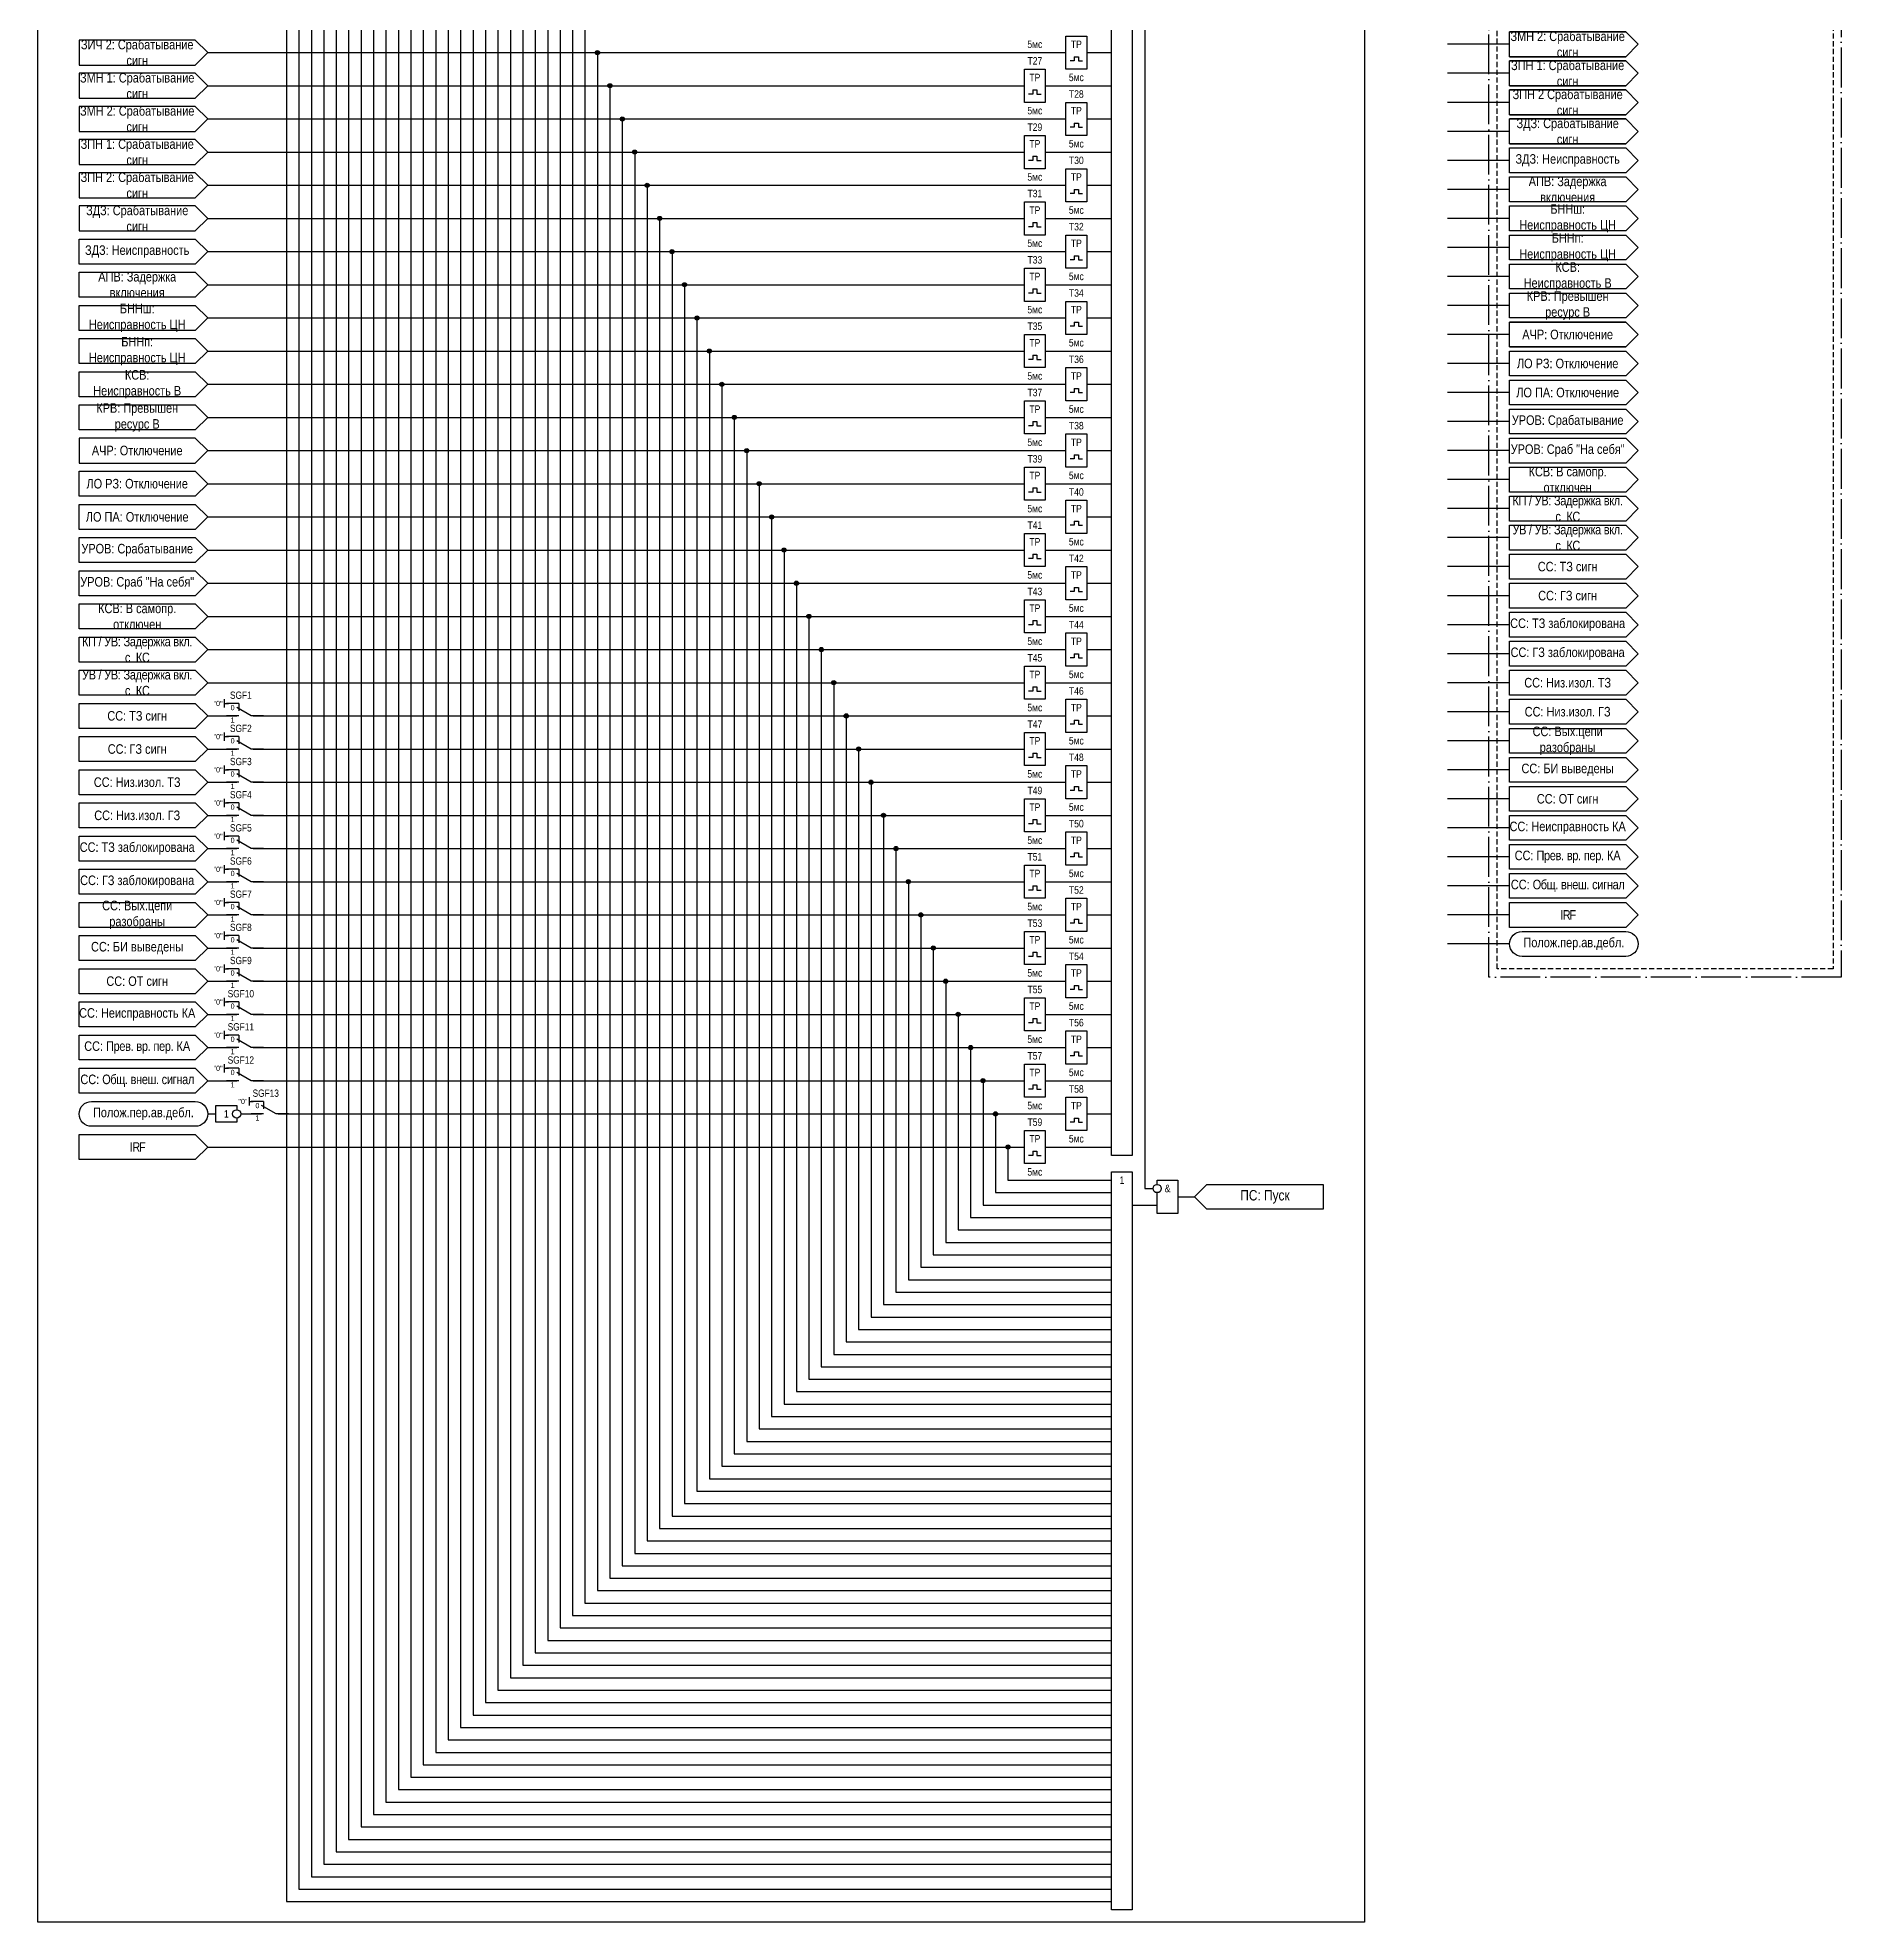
# Model space of a CAD drawing. Header units: millimetres. Extents: x 0 to 445, y 0 to 682.
# Drawn here: x 0 to 435, y 0 to 454.6 of the extents above; entities that cross this region are included whole.
import ezdxf
from ezdxf.enums import TextEntityAlignment as Align

# ---------------------------------------------------------------- set-up
doc = ezdxf.new("R2010")
doc.units = ezdxf.units.MM
doc.linetypes.add('ACAD_ISO04W100', pattern=[30, 24, -3, 0, -3])
doc.linetypes.add('штриховая2', pattern=[0.375, 0.25, -0.125])
doc.layers.add('TEXT', color=7, linetype='Continuous', lineweight=25)
doc.layers.add('Основная', color=7, linetype='Continuous')
doc.styles.add('2.5_Gost_RD', font='ARIALN.TTF', dxfattribs={"height": 2.5})
doc.styles.add('Вывод', font='ARIALN.TTF', dxfattribs={"height": 2.5})
doc.styles.add('Компонент', font='ARIALN.TTF', dxfattribs={"height": 3.5})

# ---------------------------------------------------------------- blocks, each defined once
blk = doc.blocks.new('Точка')
at = {"ltscale": 100}
h = blk.add_hatch(color=256, dxfattribs=at)
h.dxf.hatch_style = 1
edge = h.paths.add_edge_path()
edge.add_arc((0, 0), 0.5, 0, 360)
blk.add_circle((0, 0), 0.5, dxfattribs=at)
blk = doc.blocks.new('*U78')
at = {"layer": 'Основная', "color": 0}
blk.add_line((0, 0), (7, 4), dxfattribs=at)
at = {"layer": 'Основная', "ltscale": 0.35}
blk.add_line((6, 6), (6, 2.5), dxfattribs=at)
blk = doc.blocks.new('*U88')
at = {"layer": 'Основная', "color": 0}
for p, q in [((-3, 6), (-9, 6)), ((-3, 0), (-9, 0)), ((9, 0), (3, 0))]:
    blk.add_line(p, q, dxfattribs=at)
at = {"layer": 'Основная', "ltscale": 0.25, "xscale": -1}
blk.add_blockref('*U78', (3, 0), dxfattribs=at)
at = {"layer": 'Основная'}
for tag, height, style, p in [('ОУ', 3.5, 'Компонент', (-2, 10)), ('В1', 2.5, 'Вывод', (-13, 6)), ('В2', 2.5, 'Вывод', (-6, 4)), ('В3', 2.5, 'Вывод', (-6, -2))]:
    blk.add_attdef(tag, text='', height=height, dxfattribs=dict(at, style=style)).set_placement(p, align=Align.MIDDLE_CENTER)

msp = doc.modelspace()

# ---------------------------------------------------------------- linework, layer by layer
at = {"ltscale": 100}
for p, q in [((355, 453), (340, 453)), ((250, 449), (249, 449)), ((251, 449), (252, 449)), ((355, 446), (340, 446)), ((240, 441), (239, 441)), ((241, 441), (242, 441)), ((355, 439), (340, 439)), ((250, 433), (249, 433)), ((251, 433), (252, 433)), ((355, 432), (340, 432)), ((240, 425), (239, 425)), ((241, 425), (242, 425)), ((355, 425), (340, 425)), ((250, 417), (249, 417)), ((251, 417), (252, 417)), ((355, 418), (340, 418)), ((355, 411), (340, 411)), ((240, 409), (239, 409)), ((241, 409), (242, 409)), ((250, 401), (249, 401)), ((251, 401), (252, 401)), ((355, 404), (340, 404)), ((355, 397), (340, 397)), ((240, 393), (239, 393)), ((241, 393), (242, 393)), ((355, 390), (340, 390)), ((250, 385), (249, 385)), ((251, 385), (252, 385)), ((355, 383), (340, 383)), ((240, 377), (239, 377)), ((241, 377), (242, 377)), ((355, 376), (340, 376)), ((250, 369), (249, 369)), ((251, 369), (252, 369)), ((355, 369), (340, 369)), ((240, 361), (239, 361)), ((241, 361), (242, 361)), ((355, 362), (340, 362)), ((355, 355), (340, 355)), ((250, 353), (249, 353)), ((251, 353), (252, 353)), ((355, 348), (340, 348)), ((240, 345), (239, 345)), ((241, 345), (242, 345)), ((355, 341), (340, 341)), ((250, 337), (249, 337)), ((251, 337), (252, 337)), ((355, 334), (340, 334)), ((240, 329), (239, 329)), ((241, 329), (242, 329)), ((355, 327), (340, 327)), ((250, 321), (249, 321)), ((251, 321), (252, 321)), ((355, 320), (340, 320)), ((240, 313), (239, 313)), ((241, 313), (242, 313)), ((355, 313), (340, 313)), ((250, 305), (249, 305)), ((251, 305), (252, 305)), ((355, 306), (340, 306)), ((240, 297), (239, 297)), ((241, 297), (242, 297)), ((355, 299), (340, 299)), ((45, 295), (45, 293)), ((45, 294), (46, 294)), ((355, 292), (340, 292)), ((45, 287), (45, 285)), ((250, 289), (249, 289)), ((251, 289), (252, 289)), ((45, 286), (46, 286)), ((355, 285), (340, 285)), ((45, 279), (45, 277)), ((45, 278), (46, 278)), ((240, 281), (239, 281)), ((241, 281), (242, 281)), ((355, 278), (340, 278)), ((250, 273), (249, 273)), ((251, 273), (252, 273)), ((45, 271), (45, 269)), ((45, 270), (46, 270)), ((355, 271), (340, 271)), ((240, 265), (239, 265)), ((241, 265), (242, 265)), ((355, 264), (340, 264)), ((45, 263), (45, 261)), ((45, 262), (46, 262)), ((45, 255), (45, 253)), ((250, 257), (249, 257)), ((251, 257), (252, 257)), ((355, 257), (340, 257)), ((45, 254), (46, 254)), ((45, 247), (45, 245)), ((45, 246), (46, 246)), ((240, 249), (239, 249)), ((241, 249), (242, 249)), ((355, 250), (340, 250)), ((250, 241), (249, 241)), ((251, 241), (252, 241)), ((355, 243), (340, 243)), ((45, 239), (45, 237)), ((45, 238), (46, 238)), ((240, 233), (239, 233)), ((241, 233), (242, 233)), ((355, 236), (340, 236)), ((45, 231), (45, 229)), ((45, 230), (46, 230)), ((45, 223), (45, 221)), ((250, 225), (249, 225)), ((251, 225), (252, 225)), ((45, 222), (46, 222)), ((45, 215), (45, 213)), ((45, 214), (46, 214)), ((240, 217), (239, 217)), ((241, 217), (242, 217)), ((45, 207), (45, 205)), ((250, 209), (249, 209)), ((251, 209), (252, 209)), ((240, 201), (239, 201)), ((241, 201), (242, 201)), ((51, 199), (51, 197)), ((51, 198), (52, 198)), ((250, 193), (249, 193)), ((251, 193), (252, 193)), ((240, 185), (239, 185)), ((241, 185), (242, 185))]:
    msp.add_line(p, q, dxfattribs=at)
at = {"color": 3, "ltscale": 100}
msp.add_line((45, 206), (46, 206), dxfattribs=at)
msp.add_lwpolyline([(0, 670), (320, 670), (320, 0), (0, 0)], close=True, dxfattribs=at)
at = {"color": 251, "linetype": 'ACAD_ISO04W100', "lineweight": 30, "ltscale": 0.4, "true_color": 0x58595b}
msp.add_lwpolyline([(350, 670), (435, 670), (435, 228), (350, 228)], close=True, dxfattribs=at)
at = {"linetype": 'штриховая2', "ltscale": 5}
msp.add_lwpolyline([(352, 660), (433, 660), (433, 230), (352, 230)], close=True, dxfattribs=at)
at = {"ltscale": 100}
for points in [[(41, 659), (267, 659), (267, 177), (269, 177)], [(41, 651), (60, 651), (60, 5), (259, 5)], [(41, 643), (63, 643), (63, 8), (259, 8)], [(41, 635), (66, 635), (66, 11), (259, 11)], [(41, 627), (69, 627), (69, 14), (259, 14)], [(41, 619), (72, 619), (72, 17), (259, 17)], [(41, 611), (75, 611), (75, 20), (259, 20)], [(41, 603), (78, 603), (78, 23), (259, 23)], [(41, 595), (81, 595), (81, 26), (259, 26)], [(41, 587), (84, 587), (84, 29), (259, 29)], [(41, 579), (87, 579), (87, 32), (259, 32)], [(41, 571), (90, 571), (90, 35), (259, 35)], [(41, 563), (93, 563), (93, 38), (259, 38)], [(41, 555), (96, 555), (96, 41), (259, 41)], [(41, 547), (99, 547), (99, 44), (259, 44)], [(41, 539), (102, 539), (102, 47), (259, 47)], [(41, 531), (105, 531), (105, 50), (259, 50)], [(41, 523), (108, 523), (108, 53), (259, 53)], [(41, 515), (111, 515), (111, 56), (259, 56)], [(41, 507), (114, 507), (114, 59), (259, 59)], [(41, 499), (117, 499), (117, 62), (259, 62)], [(41, 491), (120, 491), (120, 65), (259, 65)], [(41, 483), (123, 483), (123, 68), (259, 68)], [(41, 475), (126, 475), (126, 71), (259, 71)], [(41, 467), (129, 467), (129, 74), (259, 74)], [(41, 459), (132, 459), (132, 77), (259, 77)], [(41, 451), (38, 454), (10, 454), (10, 448), (38, 448), (41, 451)], [(41, 451), (135, 451), (135, 80), (259, 80)], [(41, 451), (248, 451)], [(253, 451), (259, 451)], [(41, 443), (38, 446), (10, 446), (10, 440), (38, 440), (41, 443)], [(250, 450), (250, 449)], [(250, 450), (251, 450)], [(251, 450), (251, 449)], [(41, 443), (138, 443), (138, 83), (259, 83)], [(41, 443), (238, 443)], [(240, 442), (240, 441)], [(240, 442), (241, 442)], [(241, 442), (241, 441)], [(243, 443), (259, 443)], [(41, 435), (38, 438), (10, 438), (10, 432), (38, 432), (41, 435)], [(41, 435), (141, 435), (141, 86), (259, 86)], [(41, 435), (248, 435)], [(250, 434), (250, 433)], [(250, 434), (251, 434)], [(251, 434), (251, 433)], [(253, 435), (259, 435)], [(41, 427), (38, 430), (10, 430), (10, 424), (38, 424), (41, 427)], [(355, 428), (383, 428), (386, 425), (383, 422), (355, 422), (355, 428)], [(41, 427), (144, 427), (144, 89), (259, 89)], [(41, 427), (238, 427)], [(240, 426), (240, 425)], [(240, 426), (241, 426)], [(241, 426), (241, 425)], [(243, 427), (259, 427)], [(41, 419), (38, 422), (10, 422), (10, 416), (38, 416), (41, 419)], [(41, 419), (147, 419), (147, 92), (259, 92)], [(41, 419), (248, 419)], [(253, 419), (259, 419)], [(355, 421), (383, 421), (386, 418), (383, 415), (355, 415), (355, 421)], [(41, 411), (38, 414), (10, 414), (10, 408), (38, 408), (41, 411)], [(250, 418), (250, 417)], [(250, 418), (251, 418)], [(251, 418), (251, 417)], [(355, 414), (383, 414), (386, 411), (383, 408), (355, 408), (355, 414)], [(41, 411), (150, 411), (150, 95), (259, 95)], [(41, 411), (238, 411)], [(240, 410), (240, 409)], [(240, 410), (241, 410)], [(241, 410), (241, 409)], [(243, 411), (259, 411)], [(10, 406), (38, 406), (41, 403), (38, 400), (10, 400), (10, 406)], [(355, 407), (383, 407), (386, 404), (383, 401), (355, 401), (355, 407)], [(41, 403), (153, 403), (153, 98), (259, 98)], [(41, 403), (248, 403)], [(250, 402), (250, 401)], [(250, 402), (251, 402)], [(251, 402), (251, 401)], [(253, 403), (259, 403)], [(10, 398), (38, 398), (41, 395), (38, 392), (10, 392), (10, 398)], [(355, 400), (383, 400), (386, 397), (383, 394), (355, 394), (355, 400)], [(41, 395), (156, 395), (156, 101), (259, 101)], [(41, 395), (238, 395)], [(240, 394), (240, 393)], [(240, 394), (241, 394)], [(241, 394), (241, 393)], [(243, 395), (259, 395)], [(355, 393), (383, 393), (386, 390), (383, 387), (355, 387), (355, 393)], [(10, 390), (38, 390), (41, 387), (38, 384), (10, 384), (10, 390)], [(41, 387), (159, 387), (159, 104), (259, 104)], [(41, 387), (248, 387)], [(253, 387), (259, 387)], [(10, 382), (38, 382), (41, 379), (38, 376), (10, 376), (10, 382)], [(250, 386), (250, 385)], [(250, 386), (251, 386)], [(251, 386), (251, 385)], [(41, 379), (162, 379), (162, 107), (259, 107)], [(41, 379), (238, 379)], [(240, 378), (240, 377)], [(240, 378), (241, 378)], [(241, 378), (241, 377)], [(243, 379), (259, 379)], [(355, 379), (383, 379), (386, 376), (383, 373), (355, 373), (355, 379)], [(10, 374), (38, 374), (41, 371), (38, 368), (10, 368), (10, 374)], [(41, 371), (165, 371), (165, 110), (259, 110)], [(41, 371), (248, 371)], [(250, 370), (250, 369)], [(250, 370), (251, 370)], [(251, 370), (251, 369)], [(253, 371), (259, 371)], [(355, 372), (383, 372), (386, 369), (383, 366), (355, 366), (355, 372)], [(10, 366), (38, 366), (41, 363), (38, 360), (10, 360), (10, 366)], [(355, 365), (383, 365), (386, 362), (383, 359), (355, 359), (355, 365)], [(41, 363), (238, 363)], [(41, 363), (168, 363), (168, 113), (259, 113)], [(240, 362), (240, 361)], [(240, 362), (241, 362)], [(241, 362), (241, 361)], [(243, 363), (259, 363)], [(41, 355), (38, 358), (10, 358), (10, 352), (38, 352), (41, 355)], [(41, 355), (171, 355), (171, 116), (259, 116)], [(41, 355), (248, 355)], [(253, 355), (259, 355)], [(355, 358), (383, 358), (386, 355), (383, 352), (355, 352), (355, 358)], [(250, 354), (250, 353)], [(250, 354), (251, 354)], [(251, 354), (251, 353)], [(355, 351), (383, 351), (386, 348), (383, 345), (355, 345), (355, 351)], [(10, 350), (38, 350), (41, 347), (38, 344), (10, 344), (10, 350)], [(41, 347), (174, 347), (174, 119), (259, 119)], [(41, 347), (238, 347)], [(240, 346), (240, 345)], [(240, 346), (241, 346)], [(241, 346), (241, 345)], [(243, 347), (259, 347)], [(10, 342), (38, 342), (41, 339), (38, 336), (10, 336), (10, 342)], [(355, 344), (383, 344), (386, 341), (383, 338), (355, 338), (355, 344)], [(41, 339), (248, 339)], [(41, 339), (177, 339), (177, 122), (259, 122)], [(250, 338), (250, 337)], [(250, 338), (251, 338)], [(251, 338), (251, 337)], [(253, 339), (259, 339)], [(355, 337), (383, 337), (386, 334), (383, 331), (355, 331), (355, 337)], [(10, 334), (38, 334), (41, 331), (38, 328), (10, 328), (10, 334)], [(41, 331), (238, 331)], [(41, 331), (180, 331), (180, 125), (259, 125)], [(240, 330), (240, 329)], [(240, 330), (241, 330)], [(241, 330), (241, 329)], [(243, 331), (259, 331)], [(355, 330), (383, 330), (386, 327), (383, 324), (355, 324), (355, 330)], [(10, 326), (38, 326), (41, 323), (38, 320), (10, 320), (10, 326)], [(41, 323), (248, 323)], [(41, 323), (183, 323), (183, 128), (259, 128)], [(253, 323), (259, 323)], [(355, 323), (383, 323), (386, 320), (383, 317), (355, 317), (355, 323)], [(250, 322), (250, 321)], [(250, 322), (251, 322)], [(251, 322), (251, 321)], [(10, 318), (38, 318), (41, 315), (38, 312), (10, 312), (10, 318)], [(41, 315), (238, 315)], [(41, 315), (186, 315), (186, 131), (259, 131)], [(240, 314), (240, 313)], [(240, 314), (241, 314)], [(241, 314), (241, 313)], [(243, 315), (259, 315)], [(355, 316), (383, 316), (386, 313), (383, 310), (355, 310), (355, 316)], [(10, 310), (38, 310), (41, 307), (38, 304), (10, 304), (10, 310)], [(41, 307), (189, 307), (189, 134), (259, 134)], [(41, 307), (248, 307)], [(250, 306), (251, 306)], [(250, 306), (250, 305)], [(251, 306), (251, 305)], [(253, 307), (259, 307)], [(355, 309), (383, 309), (386, 306), (383, 303), (355, 303), (355, 309)], [(10, 302), (38, 302), (41, 299), (38, 296), (10, 296), (10, 302)], [(355, 302), (383, 302), (386, 299), (383, 296), (355, 296), (355, 302)], [(41, 299), (238, 299)], [(41, 299), (192, 299), (192, 137), (259, 137)], [(240, 298), (240, 297)], [(240, 298), (241, 298)], [(241, 298), (241, 297)], [(243, 299), (259, 299)], [(10, 294), (38, 294), (41, 291), (38, 288), (10, 288), (10, 294)], [(41, 291), (48, 291)], [(52, 291), (195, 291), (195, 140), (259, 140)], [(52, 291), (248, 291)], [(253, 291), (259, 291)], [(355, 295), (383, 295), (386, 292), (383, 289), (355, 289), (355, 295)], [(250, 290), (251, 290)], [(250, 290), (250, 289)], [(251, 290), (251, 289)], [(355, 288), (383, 288), (386, 285), (383, 282), (355, 282), (355, 288)], [(10, 286), (38, 286), (41, 283), (38, 280), (10, 280), (10, 286)], [(41, 283), (48, 283)], [(52, 283), (238, 283)], [(52, 283), (198, 283), (198, 143), (259, 143)], [(240, 282), (240, 281)], [(240, 282), (241, 282)], [(241, 282), (241, 281)], [(243, 283), (259, 283)], [(10, 278), (38, 278), (41, 275), (38, 272), (10, 272), (10, 278)], [(355, 281), (383, 281), (386, 278), (383, 275), (355, 275), (355, 281)], [(41, 275), (48, 275)], [(52, 275), (248, 275)], [(52, 275), (201, 275), (201, 146), (259, 146)], [(250, 274), (251, 274)], [(250, 274), (250, 273)], [(251, 274), (251, 273)], [(253, 275), (259, 275)], [(355, 274), (383, 274), (386, 271), (383, 268), (355, 268), (355, 274)], [(10, 270), (38, 270), (41, 267), (38, 264), (10, 264), (10, 270)], [(41, 267), (48, 267)], [(52, 267), (204, 267), (204, 149), (259, 149)], [(52, 267), (238, 267)], [(240, 266), (240, 265)], [(240, 266), (241, 266)], [(241, 266), (241, 265)], [(243, 267), (259, 267)], [(355, 267), (383, 267), (386, 264), (383, 261), (355, 261), (355, 267)], [(10, 262), (38, 262), (41, 259), (38, 256), (10, 256), (10, 262)], [(355, 260), (383, 260), (386, 257), (383, 254), (355, 254), (355, 260)], [(41, 259), (48, 259)], [(52, 259), (248, 259)], [(58, 259), (207, 259), (207, 152), (259, 152)], [(250, 258), (251, 258)], [(250, 258), (250, 257)], [(251, 258), (251, 257)], [(253, 259), (259, 259)], [(10, 254), (38, 254), (41, 251), (38, 248), (10, 248), (10, 254)], [(41, 251), (48, 251)], [(52, 251), (238, 251)], [(52, 251), (210, 251), (210, 155), (259, 155)], [(243, 251), (259, 251)], [(355, 253), (383, 253), (386, 250), (383, 247), (355, 247), (355, 253)], [(10, 246), (38, 246), (41, 243), (38, 240), (10, 240), (10, 246)], [(240, 250), (240, 249)], [(240, 250), (241, 250)], [(241, 250), (241, 249)], [(355, 246), (383, 246), (386, 243), (383, 240), (355, 240), (355, 246)], [(41, 243), (48, 243)], [(52, 243), (248, 243)], [(52, 243), (213, 243), (213, 158), (259, 158)], [(250, 242), (250, 241)], [(250, 242), (251, 242)], [(251, 242), (251, 241)], [(253, 243), (259, 243)], [(10, 238), (38, 238), (41, 235), (38, 232), (10, 232), (10, 238)], [(41, 235), (48, 235)], [(52, 235), (216, 235), (216, 161), (259, 161)], [(58, 235), (238, 235)], [(240, 234), (240, 233)], [(240, 234), (241, 234)], [(241, 234), (241, 233)], [(243, 235), (259, 235)], [(10, 230), (38, 230), (41, 227), (38, 224), (10, 224), (10, 230)], [(41, 227), (48, 227)], [(52, 227), (248, 227)], [(52, 227), (219, 227), (219, 164), (259, 164)], [(250, 226), (250, 225)], [(250, 226), (251, 226)], [(251, 226), (251, 225)], [(253, 227), (259, 227)], [(10, 222), (38, 222), (41, 219), (38, 216), (10, 216), (10, 222)], [(41, 219), (43, 219)], [(41, 219), (48, 219)], [(52, 219), (238, 219)], [(52, 219), (222, 219), (222, 167), (259, 167)], [(243, 219), (259, 219)], [(10, 214), (38, 214), (41, 211), (38, 208), (10, 208), (10, 214)], [(240, 218), (240, 217)], [(240, 218), (241, 218)], [(241, 218), (241, 217)], [(41, 211), (48, 211)], [(52, 211), (248, 211)], [(52, 211), (225, 211), (225, 170), (259, 170)], [(250, 210), (250, 209)], [(250, 210), (251, 210)], [(251, 210), (251, 209)], [(253, 211), (259, 211)], [(10, 206), (38, 206), (41, 203), (38, 200), (10, 200), (10, 206)], [(41, 203), (48, 203)], [(52, 203), (238, 203)], [(52, 203), (228, 203), (228, 173), (259, 173)], [(240, 202), (240, 201)], [(240, 202), (241, 202)], [(241, 202), (241, 201)], [(243, 203), (259, 203)], [(48, 194), (48, 193), (43, 193), (43, 197), (48, 197), (48, 196)], [(41, 195), (43, 195)], [(49, 195), (54, 195)], [(58, 195), (248, 195)], [(58, 195), (231, 195), (231, 176), (259, 176)], [(250, 194), (250, 193)], [(250, 194), (251, 194)], [(251, 194), (251, 193)], [(253, 195), (259, 195)], [(10, 190), (38, 190), (41, 187), (38, 184), (10, 184), (10, 190)], [(41, 187), (238, 187)], [(41, 187), (234, 187), (234, 179), (259, 179)], [(243, 187), (259, 187)], [(240, 186), (240, 185)], [(240, 186), (241, 186)], [(241, 186), (241, 185)], [(270, 178), (270, 179), (275, 179), (275, 171), (270, 171), (270, 176)], [(279, 175), (282, 178), (310, 178), (310, 172), (282, 172), (279, 175)], [(264, 173), (270, 173)], [(275, 175), (279, 175)]]:
    msp.add_lwpolyline(points, dxfattribs=at)
for points in [[(259, 653), (264, 653), (264, 185), (259, 185)], [(248, 455), (253, 455), (253, 447), (248, 447)], [(238, 447), (243, 447), (243, 439), (238, 439)], [(248, 439), (253, 439), (253, 431), (248, 431)], [(238, 431), (243, 431), (243, 423), (238, 423)], [(248, 423), (253, 423), (253, 415), (248, 415)], [(238, 415), (243, 415), (243, 407), (238, 407)], [(248, 407), (253, 407), (253, 399), (248, 399)], [(238, 399), (243, 399), (243, 391), (238, 391)], [(248, 391), (253, 391), (253, 383), (248, 383)], [(238, 383), (243, 383), (243, 375), (238, 375)], [(248, 375), (253, 375), (253, 367), (248, 367)], [(238, 367), (243, 367), (243, 359), (238, 359)], [(248, 359), (253, 359), (253, 351), (248, 351)], [(238, 351), (243, 351), (243, 343), (238, 343)], [(248, 343), (253, 343), (253, 335), (248, 335)], [(238, 335), (243, 335), (243, 327), (238, 327)], [(248, 327), (253, 327), (253, 319), (248, 319)], [(238, 319), (243, 319), (243, 311), (238, 311)], [(248, 311), (253, 311), (253, 303), (248, 303)], [(238, 303), (243, 303), (243, 295), (238, 295)], [(248, 295), (253, 295), (253, 287), (248, 287)], [(238, 287), (243, 287), (243, 279), (238, 279)], [(248, 279), (253, 279), (253, 271), (248, 271)], [(238, 271), (243, 271), (243, 263), (238, 263)], [(248, 263), (253, 263), (253, 255), (248, 255)], [(238, 255), (243, 255), (243, 247), (238, 247)], [(248, 247), (253, 247), (253, 239), (248, 239)], [(238, 239), (243, 239), (243, 231), (238, 231)], [(248, 231), (253, 231), (253, 223), (248, 223)], [(238, 223), (243, 223), (243, 215), (238, 215)], [(248, 215), (253, 215), (253, 207), (248, 207)], [(238, 207), (243, 207), (243, 199), (238, 199)], [(248, 199), (253, 199), (253, 191), (248, 191)], [(238, 191), (243, 191), (243, 183), (238, 183)], [(259, 181), (264, 181), (264, 3), (259, 3)]]:
    msp.add_lwpolyline(points, close=True, dxfattribs=at)
for points in [[(358, 233, -1), (358, 239), (383, 239, -1), (383, 233)], [(13, 192, -1), (13, 198), (38, 198, -1), (38, 192)]]:
    msp.add_lwpolyline(points, format="xyb", close=True, dxfattribs=at)
for centre in [(48, 195), (270, 177)]:
    msp.add_circle(centre, 1, dxfattribs=at)
at = {"layer": 'TEXT', "ltscale": 100}
for points in [[(355, 450), (383, 450), (386, 453), (383, 456), (355, 456), (383, 456), (386, 453), (383, 450), (355, 450), (355, 456)], [(355, 443), (383, 443), (386, 446), (383, 449), (355, 449), (383, 449), (386, 446), (383, 443), (355, 443), (355, 449)], [(355, 436), (383, 436), (386, 439), (383, 442), (355, 442), (383, 442), (386, 439), (383, 436), (355, 436), (355, 442)], [(355, 429), (383, 429), (386, 432), (383, 435), (355, 435), (383, 435), (386, 432), (383, 429), (355, 429), (355, 435)], [(355, 380), (383, 380), (386, 383), (383, 386), (355, 386), (383, 386), (386, 383), (383, 380), (355, 380), (355, 386)]]:
    msp.add_lwpolyline(points, dxfattribs=at)

# ---------------------------------------------------------------- block references
at = {"ltscale": 100}
for p in [(135, 451), (138, 443), (141, 435), (144, 427), (147, 419), (150, 411), (153, 403), (156, 395), (159, 387), (162, 379), (165, 371), (168, 363), (171, 355), (174, 347), (177, 339), (180, 331), (183, 323), (186, 315), (189, 307), (192, 299), (195, 291), (198, 283), (201, 275), (204, 267), (207, 259), (210, 251), (213, 243), (216, 235), (219, 227), (222, 219), (225, 211), (228, 203), (231, 195), (234, 187)]:
    msp.add_blockref('Точка', p, dxfattribs=at)
at = {"layer": 'Основная', "ltscale": 0.25, "xscale": 0.5, "yscale": 0.5, "zscale": 0.5}
for p, values in [((50, 291), {'ОУ': 'SGF1', 'В1': '"0"', 'В2': '0', 'В3': '1'}), ((50, 283), {'ОУ': 'SGF2', 'В1': '"0"', 'В2': '0', 'В3': '1'}), ((50, 275), {'ОУ': 'SGF3', 'В1': '"0"', 'В2': '0', 'В3': '1'}), ((50, 267), {'ОУ': 'SGF4', 'В1': '"0"', 'В2': '0', 'В3': '1'}), ((50, 259), {'ОУ': 'SGF5', 'В1': '"0"', 'В2': '0', 'В3': '1'}), ((50, 251), {'ОУ': 'SGF6', 'В1': '"0"', 'В2': '0', 'В3': '1'}), ((50, 243), {'ОУ': 'SGF7', 'В1': '"0"', 'В2': '0', 'В3': '1'}), ((50, 235), {'ОУ': 'SGF8', 'В1': '"0"', 'В2': '0', 'В3': '1'}), ((50, 227), {'ОУ': 'SGF9', 'В1': '"0"', 'В2': '0', 'В3': '1'}), ((50, 219), {'ОУ': 'SGF10', 'В1': '"0"', 'В2': '0', 'В3': '1'}), ((50, 211), {'ОУ': 'SGF11', 'В1': '"0"', 'В2': '0', 'В3': '1'}), ((50, 203), {'ОУ': 'SGF12', 'В1': '"0"', 'В2': '0', 'В3': '1'}), ((56, 195), {'ОУ': 'SGF13', 'В1': '"0"', 'В2': '0', 'В3': '1'})]:
    msp.add_blockref('*U88', p, dxfattribs=at).add_auto_attribs(values)

# ---------------------------------------------------------------- texts
at = {"ltscale": 100, "attachment_point": 5, "style": '2.5_Gost_RD'}
for s, insert, char_height, width in [('5мс', (240.5, 453), 1.8, 5), ('TP', (250.5, 453), 1.8, 5), ('T27', (240.5, 449), 1.8, 5), ('TP', (240.5, 445), 1.8, 5), ('5мс', (250.5, 445), 1.8, 5), ('T28', (250.5, 441), 1.8, 5), ('5мс', (240.5, 437), 1.8, 5), ('TP', (250.5, 437), 1.8, 5), ('T29', (240.5, 433), 1.8, 5), ('TP', (240.5, 429), 1.8, 5), ('5мс', (250.5, 429), 1.8, 5), ('T30', (250.5, 425), 1.8, 5), ('5мс', (240.5, 421), 1.8, 5), ('TP', (250.5, 421), 1.8, 5), ('T31', (240.5, 417), 1.8, 5), ('TP', (240.5, 413), 1.8, 5), ('5мс', (250.5, 413), 1.8, 5), ('T32', (250.5, 409), 1.8, 5), ('5мс', (240.5, 405), 1.8, 5), ('TP', (250.5, 405), 1.8, 5), ('T33', (240.5, 401), 1.8, 5), ('TP', (240.5, 397), 1.8, 5), ('5мс', (250.5, 397), 1.8, 5), ('T34', (250.5, 393), 1.8, 5), ('5мс', (240.5, 389), 1.8, 5), ('TP', (250.5, 389), 1.8, 5), ('T35', (240.5, 385), 1.8, 5), ('TP', (240.5, 381), 1.8, 5), ('5мс', (250.5, 381), 1.8, 5), ('T36', (250.5, 377), 1.8, 5), ('5мс', (240.5, 373), 1.8, 5), ('TP', (250.5, 373), 1.8, 5), ('T37', (240.5, 369), 1.8, 5), ('TP', (240.5, 365), 1.8, 5), ('5мс', (250.5, 365), 1.8, 5), ('T38', (250.5, 361), 1.8, 5), ('5мс', (240.5, 357), 1.8, 5), ('TP', (250.5, 357), 1.8, 5), ('T39', (240.5, 353), 1.8, 5), ('TP', (240.5, 349), 1.8, 5), ('T40', (250.5, 345), 1.8, 5), ('5мс', (250.5, 349), 1.8, 5), ('5мс', (240.5, 341), 1.8, 5), ('TP', (250.5, 341), 1.8, 5), ('T41', (240.5, 337), 1.8, 5), ('TP', (240.5, 333), 1.8, 5), ('5мс', (250.5, 333), 1.8, 5), ('T42', (250.5, 329), 1.8, 5), ('5мс', (240.5, 325), 1.8, 5), ('TP', (250.5, 325), 1.8, 5), ('T43', (240.5, 321), 1.8, 5), ('TP', (240.5, 317), 1.8, 5), ('T44', (250.5, 313), 1.8, 5), ('5мс', (250.5, 317), 1.8, 5), ('5мс', (240.5, 309), 1.8, 5), ('TP', (250.5, 309), 1.8, 5), ('T45', (240.5, 305), 1.8, 5), ('TP', (240.5, 301), 1.8, 5), ('5мс', (250.5, 301), 1.8, 5), ('T46', (250.5, 297), 1.8, 5), ('5мс', (240.5, 293), 1.8, 5), ('TP', (250.5, 293), 1.8, 5), ('T47', (240.5, 289), 1.8, 5), ('TP', (240.5, 285), 1.8, 5), ('T48', (250.5, 281), 1.8, 5), ('5мс', (250.5, 285), 1.8, 5), ('5мс', (240.5, 277), 1.8, 5), ('5мс', (240.5, 277), 1.8, 5), ('TP', (250.5, 277), 1.8, 5), ('T49', (240.5, 273), 1.8, 5), ('TP', (240.5, 269), 1.8, 5), ('5мс', (250.5, 269), 1.8, 5), ('T50', (250.5, 265), 1.8, 5), ('5мс', (240.5, 261), 1.8, 5), ('5мс', (240.5, 261), 1.8, 5), ('TP', (250.5, 261), 1.8, 5), ('T51', (240.5, 257), 1.8, 5), ('TP', (240.5, 253), 1.8, 5), ('5мс', (250.5, 253), 1.8, 5), ('5мс', (240.5, 245), 1.8, 5), ('5мс', (240.5, 245), 1.8, 5), ('T52', (250.5, 249), 1.8, 5), ('TP', (250.5, 245), 1.8, 5), ('T53', (240.5, 241), 1.8, 5), ('TP', (240.5, 237), 1.8, 5), ('5мс', (250.5, 237), 1.8, 5), ('Полож.пер.ав.дебл.', (370.5, 236), 2.3, 31), ('T54', (250.5, 233), 1.8, 5), ('5мс', (240.5, 229), 1.8, 5), ('5мс', (240.5, 229), 1.8, 5), ('TP', (250.5, 229), 1.8, 5), ('T55', (240.5, 225), 1.8, 5), ('TP', (240.5, 221), 1.8, 5), ('5мс', (250.5, 221), 1.8, 5), ('5мс', (240.5, 213), 1.8, 5), ('5мс', (240.5, 213), 1.8, 5), ('T56', (250.5, 217), 1.8, 5), ('TP', (250.5, 213), 1.8, 5), ('T57', (240.5, 209), 1.8, 5), ('TP', (240.5, 205), 1.8, 5), ('5мс', (250.5, 205), 1.8, 5), ('T58', (250.5, 201), 1.8, 5), ('Полож.пер.ав.дебл.', (25.5, 195), 2.3, 31), ('1', (45.5, 195), 1.8, 5), ('5мс', (240.5, 197), 1.8, 5), ('5мс', (240.5, 197), 1.8, 5), ('TP', (250.5, 197), 1.8, 5), ('T59', (240.5, 193), 1.8, 5), ('TP', (240.5, 189), 1.8, 5), ('5мс', (250.5, 189), 1.8, 5), ('5мс', (240.5, 181), 1.8, 5), ('5мс', (240.5, 181), 1.8, 5), ('1', (261.5, 179), 1.8, 5), ('&', (272.5, 177), 1.8, 5), ('ПС: Пуск', (296, 175), 2.5, 28)]:
    msp.add_mtext(s, dxfattribs=dict(at, insert=insert, char_height=char_height, width=width))
at = {"layer": 'TEXT', "ltscale": 100, "char_height": 2.3, "width": 28, "attachment_point": 5, "style": '2.5_Gost_RD'}
for s, insert in [('ЗМН 2: Срабатывание сигн', (369, 453)), ('ЗИЧ 2: Срабатывание сигн ', (24, 451)), ('ЗМН 1: Срабатывание сигн', (24, 443)), ('ЗПН 1: Срабатывание сигн', (369, 446)), ('ЗПН 2 Срабатывание сигн', (369, 439)), ('ЗМН 2: Срабатывание сигн', (24, 435)), ('ЗДЗ: Срабатывание сигн', (369, 432)), ('ЗПН 1: Срабатывание сигн', (24, 427)), ('ЗДЗ: Неисправность', (369, 425)), ('ЗПН 2: Срабатывание сигн', (24, 419)), ('АПВ: Задержка включения', (369, 418)), ('ЗДЗ: Срабатывание сигн', (24, 411)), ('БННш: \\PНеисправность ЦН', (369, 411)), ('БННп: \\PНеисправность ЦН', (369, 404)), ('КСВ: \\PНеисправность В', (369, 397)), ('КРВ: Превышен ресурс В', (369, 390)), ('ЛО РЗ: Отключение', (369, 376)), ('УРОВ: Срабатывание', (369, 362)), ('АЧР: Отключение', (24, 355)), ('УРОВ: Сраб "На себя"', (369, 355)), ('КСВ: В самопр. отключен', (369, 348)), ('{\\T0.95;КП / УВ: Задержка вкл. с  КС}', (369, 341)), ('ЛО ПА: Отключение', (24, 339)), ('{\\T0.95;УВ / УВ: Задержка вкл. с  КС}', (369, 334)), ('СС: ТЗ сигн', (369, 327)), ('СС: ГЗ сигн', (369, 320)), ('СС: ТЗ заблокирована', (369, 313)), ('{\\T0.95;КП / УВ: Задержка вкл. с  КС}', (24, 307)), ('СС: ГЗ заблокирована', (369, 306)), ('{\\T0.95;УВ / УВ: Задержка вкл. с  КС}', (24, 299)), ('СС: Низ.изол. ТЗ', (369, 299)), ('СС: Низ.изол. ГЗ', (369, 292)), ('СС: Вых.цепи разобраны', (369, 285)), ('СС: БИ выведены', (369, 278)), ('СС: ОТ сигн', (369, 271)), ('СС: Неисправность КА', (369, 264)), ('СС: ТЗ заблокирована', (24, 259)), ('СС: {\\T0.95;Прев. вр. пер.} КА', (369, 257)), ('СС: ГЗ заблокирована', (24, 251)), ('СС: {\\T0.95;Общ. внеш. сигнал}', (369, 250)), ('{\\T0.85;\\C256;IRF}', (369, 243)), ('СС: {\\T0.95;Общ. внеш. сигнал}', (24, 203))]:
    msp.add_mtext(s, dxfattribs=dict(at, insert=insert))
at = {"layer": 'TEXT', "color": 0, "ltscale": 100, "char_height": 2.3, "width": 28, "attachment_point": 5, "style": '2.5_Gost_RD'}
for s, insert in [('{\\C256;ЗДЗ: Неисправность}', (24, 403)), ('{\\C256;АПВ: Задержка включения}', (24, 395)), ('{\\C256;БННш: \\PНеисправность ЦН}', (24, 387)), ('{\\C256;БННп: \\PНеисправность ЦН}', (24, 379)), ('{\\C256;КСВ: \\PНеисправность В}', (24, 371)), ('{\\C256;КРВ: Превышен ресурс В}', (24, 363)), ('{\\C256;ЛО РЗ: Отключение}', (24, 347)), ('{\\C256;УРОВ: Срабатывание}', (24, 331)), ('{\\C256;УРОВ: Сраб "На себя"}', (24, 323)), ('{\\C256;КСВ: В самопр. отключен}', (24, 315)), ('{\\C256;СС: ТЗ сигн}', (24, 291)), ('{\\C256;СС: ГЗ сигн}', (24, 283)), ('{\\C256;СС: Низ.изол. ТЗ}', (24, 275)), ('{\\C256;СС: Низ.изол. ГЗ}', (24, 267)), ('{\\C256;СС: Вых.цепи разобраны}', (24, 243)), ('{\\C256;СС: БИ выведены}', (24, 235)), ('{\\C256;СС: ОТ сигн}', (24, 227)), ('{\\C256;СС: Неисправность КА}', (24, 219)), ('{\\C256;СС: \\T0.95;Прев. вр. пер.\\T1; КА}', (24, 211)), ('{\\T0.85;\\C256;IRF}', (24, 187))]:
    msp.add_mtext(s, dxfattribs=dict(at, insert=insert))
at = {"layer": 'TEXT', "color": 3, "ltscale": 100, "char_height": 2.3, "width": 28, "attachment_point": 5, "style": '2.5_Gost_RD'}
for s, insert in [('АЧР: Отключение', (369, 383)), ('ЛО ПА: Отключение', (369, 369))]:
    msp.add_mtext(s, dxfattribs=dict(at, insert=insert))

doc.saveas('drawing.dxf')
